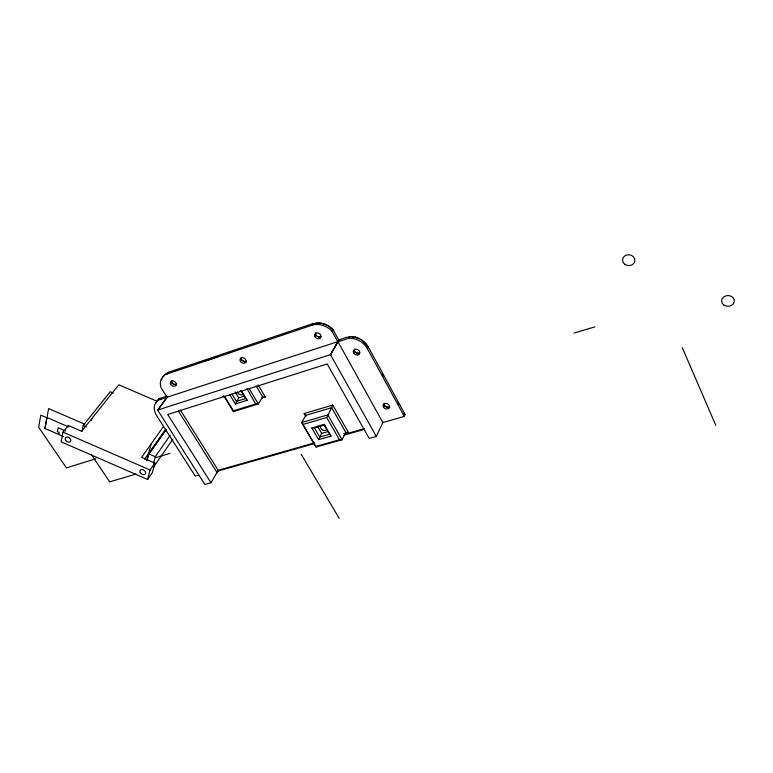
<?xml version="1.0" encoding="UTF-8"?>
<svg xmlns="http://www.w3.org/2000/svg" width="773" height="773" viewBox="0 0 773 773"><rect width="100%" height="100%" fill="white"/><g stroke="black" fill="none" stroke-linecap="round" stroke-linejoin="round"><path stroke-width="1.16" d="M356.517 353.474L354.623 351.348L354.382 349.125M171.616 380.645C171.152 383.176 174.447 385.485 176.65 384.123M241.215 357.513C240.606 360.17 244.104 362.566 246.394 361.117M326.766 325.375L325.104 324.167L319.722 322.882L312.862 323.626L168.495 372.267L164.871 374.316L162.485 377.514M303.354 424.338L326.699 417.497L331.675 407.661L345.811 432.426L342.101 439.75L316.099 447.055L301.741 422.522L305.76 415.352L331.675 407.661L332.776 405.042L348.381 432.416L343.811 433.711M358.769 338.825L358.836 338.371C352.333 334.806 345.164 337.501 338.835 340.12L330.409 354.855L337.782 341.676L331.897 331.066A17.576 14.281 31 0 0 311.838 325.288L167.248 373.919A16.523 12.426 35.3 0 0 160.997 387.592L167.045 397.196L157.644 410.048L204.855 484.478L210.981 482.767L218.208 470.313L180.389 410.067M330.989 436.127L324.061 425.169L324.196 424.367L311.848 427.952L318.65 439.634L330.989 436.127L324.196 424.367M45.018 428.397L48.641 408.569L84.798 424.232M315.684 332.805C314.862 335.608 318.573 338.13 320.959 336.603M58.806 434.387L59.183 432.445L57.376 431.663L58.12 427.749L65.666 431.025M157.132 401.293L118.771 384.79L81.677 431.295L68.41 425.536L62.99 432.165L61.106 441.837L147.624 479.463L152.416 472.496L154.871 463.037L141.623 457.297L163.403 426.677M384.113 403.129C383.563 406.192 387.07 408.376 389.785 407.516M81.977 431.324L83.184 425.469L110.201 391.747L113.331 393.099M91.456 420.589L91.91 418.464M161.712 380.123L162.011 378.78M146.899 460.37L151.044 444.06M146.986 460.611L148.706 453.857L165.828 429.614M147.624 479.463L150.068 469.984L154.871 463.037M153.469 463.607L155.257 456.698L170.176 435.286M173.857 384.249L173.142 383.852M229.881 394.906L235.388 403.979L238.731 397.902L244.452 396.105M318.65 439.634L321.684 433.382L328.061 431.556M156.02 402.849L159.025 398.684L166.282 396.317M210.981 482.767L167.722 414.483L327.211 363.957L369.175 438.436L376.296 436.436L382.838 422.531L404.327 416.396L405.149 414.579L368.296 346.99L363.639 341.386L358.836 338.371M404.327 416.396L367.388 348.71L368.296 346.99L367.33 346.633M330.409 354.855L338.004 341.763L348.894 338.226L349.85 336.526M331.897 331.066L332.883 329.385L326.834 324.931M311.838 325.288L312.862 323.626M258.192 384.983L265.294 396.964L262.665 396.936L258.308 403.941L233.398 411.623L223.755 395.786M360.527 339.241L362.131 340.246M328.496 325.839L330.071 326.902M153.325 467.414L172.939 439.045M149.092 454.022L166.205 429.778M144.628 459.181L165.78 429.247M167.644 396.617L157.731 410.173M198.622 475.124L195.231 476.091L156.687 415.681A16.252 12.059 34.6 0 1 157.798 400.356L159.025 398.684L160.639 399.032M167.248 373.919L168.495 372.267M242.703 360.856L246.017 362.131L245.031 361.561M389.853 406.308L388.626 407.071L386.181 406.878M359.696 352.865L356.537 353.029M205.415 360.778L218.005 356.546M167.045 397.196L337.782 341.676M157.798 400.356L167.007 397.361M157.644 410.048L330.322 354.72M235.388 403.979L247.196 400.298L245.65 398.52L236.47 401.39L232.19 394.327M261.873 398.027L265.294 396.964M222.885 396.539L224.672 396.559L233.34 410.811L255.65 403.921L258.308 403.941L249.312 388.877M95.862 458.795L66.42 467.878L38.65 427.198L40.805 415.14L46.834 417.749L44.882 428.435L63.347 436.465M385.427 406.463L384.026 405.757L384.79 405.902M155.566 457.674L169.925 453.393M305.963 416.676L304.156 413.565L332.776 405.042M574.01 333.095L594.814 326.902M135.961 474.091L109.66 481.85L91.117 454.166M311.848 427.952L314.466 427.952L324.061 425.169M314.408 442.881L218.208 470.313L217.184 472.757L178.37 411.014M344.545 434.291L364.257 428.677M329.337 434.3L319.742 437.035L314.466 427.952M218.295 470.97L314.601 443.538M343.608 435.276L364.498 429.334M363.639 341.386L363.097 341.54L367.368 345.463M316.215 446.311L339.502 439.76L342.101 439.75L327.82 414.859L301.741 422.522L316.099 447.055M331.008 328.216L331.54 328.081M364.344 342.671L365.02 342.642M345.811 432.426L348.381 432.416M239.92 391.138L241.707 391.167L247.196 400.298M315.751 335.685L316.418 335.733M354.382 351.976L355.116 352.024M352.275 337.173L353.918 337.357L353.464 336.748M365.474 343.908L366.267 344.014M241.553 360.237L242.065 360.295M332.081 329.259L332.883 329.385L338.835 340.12M172.021 382.683L171.393 382.268L172.514 383.321M353.648 350.952L354.623 351.348M315.007 334.651L315.925 335.038M83.184 425.469L86.441 426.87M148.706 453.857L155.257 456.698M47.008 417.507L68.787 426.957M62.99 432.165L150.068 469.984M383.311 404.772L384.316 405.245M175.374 384.548L176.437 385.06M240.809 359.242L241.562 359.638M316.176 322.901L317.152 323.549M387.833 407.197L388.597 407.7M319.491 337.067L320.36 337.695M358.208 353.338L359.039 353.937M317.935 322.805L318.737 323.462M172.137 383.215L173.084 384.017M244.239 361.503L244.828 362.044M170.901 381.234L171.693 381.997M319.722 322.882L320.351 323.529M403.979 413.371L405.149 414.579M304.156 413.565L305.76 415.352M318.66 336.999L319.114 337.598M321.529 323.143L321.983 323.761M357.368 353.28L357.773 353.85M235.089 391.863L238.731 397.902M240.78 390.404L245.65 398.52M255.65 403.921L246.983 388.606M256.134 385.949L262.665 396.936M301.199 454.263L339.105 518.239M317.597 426.338L321.684 433.382M326.699 417.497L339.502 439.76M330.554 354.807L376.296 436.436M338.004 341.763L382.838 422.531M382.21 373.919L383.36 376.026M397.67 402.269L398.82 404.366M355.28 337.125L357.184 338.188L357.078 337.666M323.336 323.568L323.607 324.148M682.298 347.686L715.798 425.372M325.104 324.167L325.211 324.689M233.34 410.811L233.398 411.623M326.766 429.517A3.594 2.792 28.1 0 1 322.061 429.662A3.594 2.792 28.1 0 1 320.901 425.44M325.278 425.604A3.575 2.783 28.1 0 1 323.771 424.551M243.476 393.921A3.585 2.763 32.8 0 1 240.161 394.713A3.585 2.763 32.8 0 1 237.311 392.008M348.894 338.226A17.595 14.349 28.7 0 1 367.388 348.71M314.911 336.709A3.382 2.754 31.3 0 0 320.486 337.791A3.382 2.754 31.3 0 0 317.858 332.96A3.382 2.754 31.3 0 0 314.911 336.709M240.432 361.31A3.276 2.561 33.8 0 0 245.746 362.315A3.276 2.561 33.8 0 0 243.022 357.696A3.276 2.561 33.8 0 0 240.432 361.31M170.456 383.659A3.179 2.396 35.5 0 0 175.432 385.795A3.179 2.396 35.5 0 0 173.877 381.147A3.179 2.396 35.5 0 0 170.456 383.659M353.676 353.058A3.382 2.763 28.5 0 0 359.31 354.092A3.382 2.763 28.5 0 0 356.682 349.29A3.382 2.763 28.5 0 0 353.676 353.058M383.456 407.033A3.324 2.657 25.3 0 0 389.012 408.105A3.324 2.657 25.3 0 0 386.481 403.487A3.324 2.657 25.3 0 0 383.456 407.033M624.816 264.347A6.194 5.45 5.6 0 0 634.817 261.177A6.194 5.45 5.6 0 0 626.478 255.051A6.194 5.45 5.6 0 0 624.816 264.347M723.789 304.977A6.377 5.382 -0.4 0 0 734.244 301.953A6.377 5.382 -0.4 0 0 725.924 295.827A6.377 5.382 -0.4 0 0 723.789 304.977M65.512 439.953A3.131 2.184 36.5 0 0 70.411 441.644A3.131 2.184 36.5 0 0 68.198 437.247A3.131 2.184 36.5 0 0 65.512 439.953M140.174 472.4A3.121 2.222 33.6 0 0 145.131 474.139A3.121 2.222 33.6 0 0 143.073 469.781A3.121 2.222 33.6 0 0 140.174 472.4"/></g></svg>
